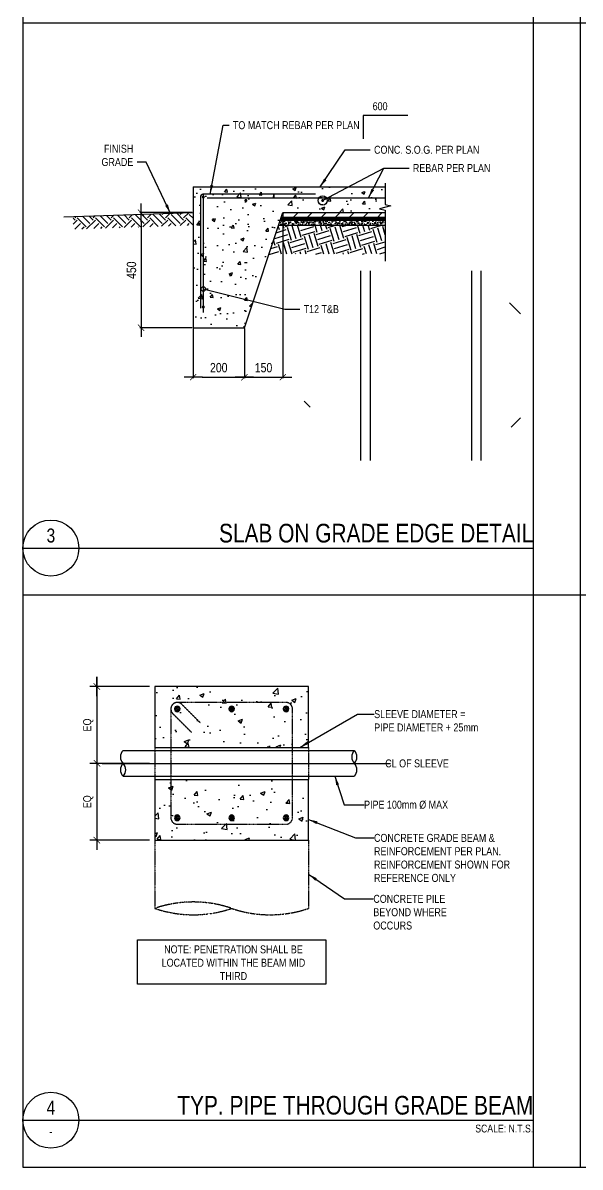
# Model space of a CAD drawing. Header units: millimetres. Extents: x 2250 to 90253, y -19639 to 57150.
# Drawn here: x 2250 to 20075, y -16050 to 20550 of the extents above; entities that cross this region are included whole.
import ezdxf
from ezdxf.enums import TextEntityAlignment as Align

# ---------------------------------------------------------------- set-up
doc = ezdxf.new("R2010")
doc.units = ezdxf.units.MM
for name, pattern in [('CENTER2', [1.125, 0.75, -0.125, 0.125, -0.125]), ('DASHED', [0.75, 0.5, -0.25]), ('HIDDEN', [0.375, 0.25, -0.125])]:
    doc.linetypes.add(name, pattern=pattern)
for name, color, linetype in [('0_Hatch_PA', 7, 'Continuous'), ('S-D-MEDM', 3, 'Continuous'), ('S-G-BREK', 2, 'Continuous'), ('S-G-CNTR', 1, 'CENTER2'), ('S-G-DIMS', 1, 'Continuous'), ('S-G-HDN1', 2, 'HIDDEN'), ('S-G-HTCH', 1, 'Continuous'), ('S-G-LEDR', 2, 'Continuous'), ('S-G-MDM2', 4, 'Continuous'), ('S-G-MEDM', 3, 'Continuous'), ('S-G-RBAR', 7, 'Continuous'), ('S-G-TEXT', 3, 'Continuous'), ('S-G-THCK', 6, 'Continuous'), ('S-G-TITL', 7, 'Continuous'), ('S-G-TITLREF', 4, 'Continuous'), ('S-HATCH', 8, 'Continuous'), ('WATER PROOF', 1, 'DASHED')]:
    doc.layers.add(name, color=color, linetype=linetype)
doc.layers.add('NPLT-JLA', color=193, linetype='Continuous', plot=False)
doc.styles.add('ARIAL', font='arial.ttf', dxfattribs={"width": 0.8})
doc.dimstyles.new('ARIALDIMS', dxfattribs={"dimscale": 12, "dimtxt": 20, "dimasz": 19.5, "dimexe": 2.25, "dimexo": 1.75, "dimgap": 10, "dimtad": 1, "dimzin": 3, "dimdsep": 46, "dimtxsty": 'ARIAL', "dimblk1": 'nyatick', "dimblk2": 'nyatick', "dimsah": 1, "dimcen": 2.25, "dimclrd": 1, "dimclre": 1, "dimclrt": 2, "dimadec": 0, "dimazin": 0, "dimtfac": 1, "dimtmove": 0, "dimatfit": 3, "dimfxl": 1, "dimfrac": 2, "dimtolj": 1, "dimtzin": 0, "dimarcsym": 0})

# ---------------------------------------------------------------- blocks, each defined once
blk = doc.blocks.new('nyatick')
at = {"layer": 'S-G-DIMS'}
blk.add_line((-1.01, 0), (1, 0), dxfattribs=at)
at = {"layer": 'S-G-DIMS', "const_width": 0.08}
blk.add_lwpolyline([(0.34, 0.34), (-0.34, -0.34)], dxfattribs=at)
blk = doc.blocks.new('*D143')
at = {"layer": 'Defpoints', "color": 0, "transparency": 16777216}
for p in [(4376, -4334), (3043, -7282), (4377, -7282)]:
    blk.add_point(p, dxfattribs=at)
at = {"layer": 'S-G-DIMS', "color": 1, "lineweight": -2, "transparency": 16777216}
for p, q in [((4355, -4334), (3016, -4334)), ((3043, -4568), (3043, -7048)), ((4356, -7282), (3016, -7282))]:
    blk.add_line(p, q, dxfattribs=at)
at = {"layer": 'S-G-DIMS', "color": 1, "lineweight": -2, "transparency": 16777216, "xscale": 234, "yscale": 234, "zscale": 234}
for p, rotation in [((3043, -4334), 90), ((3043, -7282), 270)]:
    blk.add_blockref('nyatick', p, dxfattribs=dict(at, rotation=rotation))
at = {"layer": 'S-G-DIMS', "color": 2, "transparency": 16777216, "insert": (2800, -5808), "char_height": 240, "attachment_point": 5, "rotation": 90, "style": 'ARIAL'}
blk.add_mtext('\\A1;450', dxfattribs=at)
blk = doc.blocks.new('*D144')
at = {"layer": 'Defpoints', "color": 0, "transparency": 16777216}
for p in [(4377, -7282), (5687, -7282), (5687, -8546)]:
    blk.add_point(p, dxfattribs=at)
at = {"layer": 'S-G-DIMS', "color": 1, "lineweight": -2, "transparency": 16777216}
for p, q in [((4377, -7303), (4377, -8573)), ((5687, -7303), (5687, -8573)), ((4611, -8546), (5453, -8546))]:
    blk.add_line(p, q, dxfattribs=at)
at = {"layer": 'S-G-DIMS', "color": 1, "lineweight": -2, "transparency": 16777216, "xscale": 234, "yscale": 234, "zscale": 234, "rotation": 180}
blk.add_blockref('nyatick', (4377, -8546), dxfattribs=at)
at = {"layer": 'S-G-DIMS', "color": 1, "lineweight": -2, "transparency": 16777216, "xscale": 234, "yscale": 234, "zscale": 234}
blk.add_blockref('nyatick', (5687, -8546), dxfattribs=at)
at = {"layer": 'S-G-DIMS', "color": 2, "transparency": 16777216, "insert": (5032, -8303), "char_height": 240, "attachment_point": 5, "style": 'ARIAL'}
blk.add_mtext('\\A1;200', dxfattribs=at)
blk = doc.blocks.new('*D145')
at = {"layer": 'Defpoints', "color": 0, "transparency": 16777216}
for p in [(6670, -4334), (5687, -7282), (6670, -8546)]:
    blk.add_point(p, dxfattribs=at)
at = {"layer": 'S-G-DIMS', "color": 1, "lineweight": -2, "transparency": 16777216}
for p, q in [((6670, -4355), (6670, -8573)), ((5687, -7303), (5687, -8573)), ((5921, -8546), (6436, -8546))]:
    blk.add_line(p, q, dxfattribs=at)
at = {"layer": 'S-G-DIMS', "color": 1, "lineweight": -2, "transparency": 16777216, "xscale": 234, "yscale": 234, "zscale": 234, "rotation": 180}
blk.add_blockref('nyatick', (5687, -8546), dxfattribs=at)
at = {"layer": 'S-G-DIMS', "color": 1, "lineweight": -2, "transparency": 16777216, "xscale": 234, "yscale": 234, "zscale": 234}
blk.add_blockref('nyatick', (6670, -8546), dxfattribs=at)
at = {"layer": 'S-G-DIMS', "color": 2, "transparency": 16777216, "insert": (6178, -8303), "char_height": 240, "attachment_point": 5, "style": 'ARIAL'}
blk.add_mtext('\\A1;150', dxfattribs=at)
blk = doc.blocks.new('A$Cd56ec242')
at = {"layer": 'S-G-HTCH'}
h = blk.add_hatch(dxfattribs=at)
h.set_pattern_fill('NYACONC', color=256, scale=163.793103, style=0, pattern_type=2)
h.set_pattern_definition([(50, (-88871.4, -51975.8), (1174.823, -102.784), [122.845, -1351.293]), (355, (-88871.4, -51975.8), (-227.265, 1232.039), [98.276, -1081.034]), (100.4514, (-88773.5, -51984.3), (947.558, 1129.254), [104.402, -1148.422]), (46.1842, (-88871.4, -51648.2), (1748.067, -271.109), [184.267, -2026.94]), (96.6356, (-88725.8, -51670.8), (1530.913, 1595.538), [156.603, -1722.633]), (351.1842, (-88871.4, -51648.2), (1530.912, 1595.54), [147.414, -1621.552]), (21, (-88707.6, -51730.1), (977.693, -659.462), [122.845, -1351.293]), (326, (-88707.6, -51730.1), (398.534, 1187.746), [98.276, -1081.034]), (71.4514, (-88626.2, -51785), (1376.227, 528.283), [104.402, -1148.422]), (37.5, (-88871.43, -51975.75), (19.917, 545.2572), [0, -1067.931, 0, -1097.414, 0, -1085.1293]), (7.5, (-88871.4, -51975.75), (430.8898, 646.0192), [0, -625.6897, 0, -1043.362, 0, -413.5776]), (327.5, (-89236.7, -51975.75), (874.3643, -36.9433), [0, -409.483, 0, -1277.586, 0, -1695.2586]), (317.5, (-89400.5, -51975.75), (955.219, 163.965), [0, -532.3276, 0, -848.448, 0, -1203.879])])
h.paths.add_polyline_path([(-4304, -3766), (-8235, -3766), (-8235, -5322), (-4304, -5322)])
h.paths.add_polyline_path([(-8235, -2947), (-4304, -2947), (-4304, -1391), (-8235, -1391)])
at = {"layer": 'S-G-CNTR'}
blk.add_line((-9587, -3356), (-2205, -3356), dxfattribs=at)
at = {"layer": 'S-G-DIMS', "color": 1}
blk.add_line((-8536, -1391), (-9896, -1391), dxfattribs=at)
at = {"layer": 'S-G-HDN1'}
for p, q in [((-7826, -1964), (-7826, -4749)), ((-4877, -1800), (-7662, -1800)), ((-4714, -4749), (-4714, -1964)), ((-8235, -2947), (-8235, -3766)), ((-4304, -2947), (-4304, -3766)), ((-7662, -4912), (-4877, -4912)), ((-8235, -5322), (-8235, -7067)), ((-4304, -5322), (-4304, -7067))]:
    blk.add_line(p, q, dxfattribs=at)
blk.add_lwpolyline([(-7065, -2329), (-7546, -1848, 1), (-7778, -2080), (-7297, -2561)], format="xyb", dxfattribs=at)
for centre, radius, start, end in [((-4877, -1964), 164, 0, 90), ((-7662, -4749), 164, 180, 270), ((-4877, -4749), 164, 270, 0), ((-7252, -9947), 3043, 71.1553, 108.8447), ((-7252, -4188), 3043, 251.1553, 288.8447), ((-5287, -4188), 3043, 251.1553, 288.8447)]:
    blk.add_arc(centre, radius, start, end, dxfattribs=at)
at = {"layer": 'S-G-LEDR', "color": 1}
for p, q in [((-8373, -1391), (-9896, -1391)), ((-9719, -1637), (-9719, -3111)), ((-8373, -3356), (-9896, -3356)), ((-9719, -3602), (-9719, -5076)), ((-8373, -5322), (-9896, -5322))]:
    blk.add_line(p, q, dxfattribs=at)
at = {"layer": 'S-G-LEDR'}
blk.add_lwpolyline([(-8683, -7869), (-3856, -7869), (-3856, -9004), (-8683, -9004)], close=True, dxfattribs=at)
at = {"layer": 'S-G-MDM2'}
for p, q in [((-8235, -1391), (-8235, -2947)), ((-4304, -1391), (-8235, -1391)), ((-4304, -2947), (-4304, -1391)), ((-8235, -3766), (-8235, -5322)), ((-4304, -5322), (-4304, -3766)), ((-8235, -5322), (-4304, -5322))]:
    blk.add_line(p, q, dxfattribs=at)
at = {"layer": 'S-G-RBAR'}
for points in [[(-7733, -1964, 1), (-7590, -1964, 1), (-7733, -1964, 1), (-7614, -1964, 1), (-7710, -1964, 1), (-7638, -1964, 1), (-7686, -1964, 1), (-7662, -1964, 1)], [(-6341, -1964, 1), (-6198, -1964, 1), (-6341, -1964, 1), (-6222, -1964, 1), (-6317, -1964, 1), (-6246, -1964, 1), (-6293, -1964, 1), (-6270, -1964, 1)], [(-4949, -1964, 1), (-4806, -1964, 1), (-4949, -1964, 1), (-4830, -1964, 1), (-4925, -1964, 1), (-4853, -1964, 1), (-4901, -1964, 1), (-4877, -1964, 1)], [(-7733, -4749, 1), (-7590, -4749, 1), (-7733, -4749, 1), (-7614, -4749, 1), (-7710, -4749, 1), (-7638, -4749, 1), (-7686, -4749, 1), (-7662, -4749, 1)], [(-6341, -4749, 1), (-6198, -4749, 1), (-6341, -4749, 1), (-6222, -4749, 1), (-6317, -4749, 1), (-6246, -4749, 1), (-6293, -4749, 1), (-6270, -4749, 1)], [(-4949, -4749, 1), (-4806, -4749, 1), (-4949, -4749, 1), (-4830, -4749, 1), (-4925, -4749, 1), (-4853, -4749, 1), (-4901, -4749, 1), (-4877, -4749, 1)]]:
    blk.add_lwpolyline(points, format="xyb", dxfattribs=at)
at = {"layer": 'S-G-TEXT'}
for p, q in [((-9048, -3029), (-3131, -3029)), ((-9048, -3684), (-3131, -3684))]:
    blk.add_line(p, q, dxfattribs=at)
for centre, start, end in [((-8879, -3193), 136.0285, 223.9715), ((-2961, -3193), 136.0285, 223.9715), ((-3300, -3193), 316.0285, 43.9715), ((-8879, -3520), 136.0285, 223.9715), ((-9218, -3520), 316.0285, 43.9715), ((-3300, -3520), 316.0285, 43.9715)]:
    blk.add_arc(centre, 236, start, end, dxfattribs=at)
at = {"layer": 'S-G-THCK'}
for p, q in [((-8235, -2947), (-4304, -2947)), ((-8235, -3766), (-4304, -3766))]:
    blk.add_line(p, q, dxfattribs=at)
at = {"layer": 'S-G-DIMS', "color": 1, "xscale": 245.6896551724118, "yscale": 245.6896551724118, "zscale": 245.6896551724118, "rotation": 270}
blk.add_blockref('nyatick', (-9719, -1391), dxfattribs=at)
at = {"layer": 'S-G-LEDR', "color": 1}
for p, xscale, yscale, zscale, rotation in [((-9719, -1391), 245.6896551724119, 245.6896551724119, 245.6896551724119, 90), ((-9719, -3356), 245.6896551724118, 245.6896551724118, 245.6896551724118, 270), ((-9719, -5322), 245.6896551724118, 245.6896551724118, 245.6896551724118, 270)]:
    blk.add_blockref('nyatick', p, dxfattribs=dict(at, xscale=xscale, yscale=yscale, zscale=zscale, rotation=rotation))
at = {"layer": 'S-G-LEDR', "color": 3, "char_height": 204.74, "style": 'ARIAL'}
for s, insert, width, attachment_point in [('SLEEVE DIAMETER = PIPE DIAMETER + 25mm', (-2623, -1994), 2700.93, 1), ('CL OF SLEEVE', (-2340, -3255), 2464.52, 1), ('PIPE 100mm Ø MAX', (-2881, -4312), 2216.87, 1), ('CONCRETE GRADE BEAM & REINFORCEMENT PER PLAN.\\PREINFORCEMENT SHOWN FOR REFERENCE ONLY', (-2628, -5161), 3507.5, 1), ('CONCRETE PILE BEYOND WHERE OCCURS', (-2645, -6721), 2648.83, 1), ('NOTE: PENETRATION SHALL BE LOCATED WITHIN THE BEAM MID THIRD', (-6224, -8458), 4313.94, 5)]:
    blk.add_mtext(s, dxfattribs=dict(at, insert=insert, width=width, attachment_point=attachment_point))
at = {"layer": 'S-G-LEDR', "color": 3, "char_height": 204.7, "attachment_point": 5, "rotation": 90, "style": 'ARIAL'}
for insert in [(-9939, -2374), (-9939, -4339)]:
    blk.add_mtext('\\A1;EQ', dxfattribs=dict(at, insert=insert))
at = {"layer": 'S-G-LEDR', "annotation_type": 0, "has_hookline": 1, "hookline_direction": 0}
for points, text_width in [([(-4525, -2947), (-3049, -2096), (-2623, -2096)], 2631), ([(-3630, -3684), (-3393, -4414), (-2882, -4414)], 2130), ([(-4304, -4791), (-3098, -5264), (-2629, -5264)], 3462), ([(-4304, -6195), (-3385, -6823), (-2645, -6823)], 1853)]:
    blk.add_leader(points, dimstyle='ARIALDIMS', override={"dimgap": 0.05, "dimtad": 0}, dxfattribs=dict(at, text_width=text_width))
blk = doc.blocks.new('A$C65406e2f')
at = {"layer": '0_Hatch_PA'}
h = blk.add_hatch(dxfattribs=at)
h.set_pattern_fill('ANSI31', color=256, scale=80)
h.set_pattern_definition([(45, (-1780.23, -15919.35), (-179.605, 179.605), [])])
h.paths.add_polyline_path([(9293.74, -4493.847), (9293.74, -4333.847), (6669.762, -4333.847), (6616.428, -4493.847)])
at = {"layer": 'S-G-HTCH'}
h = blk.add_hatch(dxfattribs=at)
h.set_pattern_fill('AR-CONC', color=256, scale=122.844828, style=0)
h.set_pattern_definition([(50, (6108.1, -11447.3), (881.12, -77.09), [92.13, -1013.47]), (355, (6108.1, -11447.3), (-170.45, 924.03), [73.71, -810.78]), (100.451, (6181.55, -11453.7), (710.67, 846.94), [78.3, -861.32]), (46.184, (6108.1, -11201.6), (1311.05, -203.33), [138.2, -1520.2]), (96.636, (6217.4, -11218.6), (1148.18, 1196.65), [117.45, -1291.98]), (351.184, (6108.1, -11201.6), (1148.18, 1196.65), [110.56, -1216.16]), (21, (6231, -11263), (733.27, -494.596), [92.13, -1013.47]), (326, (6231, -11263), (298.9, 890.81), [73.71, -810.78]), (71.451, (6292.1, -11304.25), (1032.17, 396.21), [78.3, -861.32]), (37.5, (6108.12, -11447.3), (14.938, 408.943), [0, -800.948, 0, -823.06, 0, -813.847]), (7.5, (6108.1, -11447.3), (323.167, 484.514), [0, -469.267, 0, -782.522, 0, -310.183]), (327.5, (5834.18, -11447.3), (655.773, -27.707), [0, -307.112, 0, -958.19, 0, -1271.444]), (317.5, (5711.33, -11447.3), (716.414, 122.974), [0, -399.246, 0, -636.336, 0, -902.91])])
h.paths.add_polyline_path([(6669.762, -4333.847), (9293.74, -4333.847), (9293.74, -4272.359), (9149.098, -4238.884), (9438.382, -4161.371), (9293.74, -4122.614), (9293.74, -3678.674), (4376.658, -3678.674), (4376.658, -7282.122), (5687.003, -7282.122)])
edge = h.paths.add_edge_path(flags=16)
edge.add_arc((4636.745, -6749.795), 19.195, 0, 90, ccw=False)
edge.add_arc((4636.745, -6749.795), 19.195, -180, 0, ccw=False)
edge.add_arc((4636.745, -6749.795), 19.195, 90, 180, ccw=False)
edge.add_line((4636.745, -6730.6), (4636.745, -3953.773))
edge.add_arc((4636.745, -3934.579), 19.195, 180, 270, ccw=False)
edge.add_arc((4636.745, -3934.579), 19.195, 0, 180, ccw=False)
edge.add_arc((4636.745, -3934.579), 19.195, -90, 0, ccw=False)
edge.add_line((4636.745, -3953.773), (4636.745, -6730.6))
edge = h.paths.add_edge_path(flags=16)
edge.add_arc((5725.854, -4023.927), 19.195, 0, 360)
edge = h.paths.add_edge_path(flags=16)
edge.add_arc((7691.371, -4023.927), 19.195, 0, 360)
h = blk.add_hatch(dxfattribs=at)
h.set_pattern_fill('EARTH', color=256, scale=1310.344828, angle=45, style=0)
h.set_pattern_definition([(45, (16105.34, -15418.6), (3e-14, 463.277), [327.586, -327.586]), (45, (16018.48, -15331.75), (3e-14, 463.277), [327.586, -327.586]), (45, (15931.6, -15244.9), (3e-14, 463.277), [327.586, -327.586]), (135, (15931.6, -15186.97), (-463.277, 7e-14), [327.586, -327.586]), (135, (16018.48, -15100.1), (-463.277, 7e-14), [327.586, -327.586]), (135, (16105.34, -15013.25), (-463.277, 7e-14), [327.586, -327.586])])
h.paths.add_polyline_path([(3221.795, -4696.085), (3221.795, -4375.148), (3219.441, -4372.794), (1303.414, -4437.281), (1303.414, -4760.651)])
h.paths.add_polyline_path([(4376.658, -4657.216), (4376.658, -4333.847), (3221.795, -4372.715), (3221.795, -4619.695), (3221.795, -4696.085)])
h = blk.add_hatch(dxfattribs=at)
h.set_pattern_fill('EARTH', color=256, scale=54.548001, angle=17.0739491, style=0)
h.set_pattern_definition([(17.07395, (-826041.7, 163635.45), (229.41458, 432.81277), [346.3798, -346.3798]), (17.07395, (-826079.85, 163759.6), (229.41458, 432.81277), [346.3798, -346.3798]), (17.07395, (-826118, 163883.8), (229.41458, 432.81277), [346.3798, -346.3798]), (107.07395, (-826089.3, 163937.9), (-432.81277, 229.41458), [346.3798, -346.3798]), (107.07395, (-825965.14, 163976.02), (-432.81277, 229.41458), [346.3798, -346.3798]), (107.07395, (-825840.97, 164014.16), (-432.81277, 229.41458), [346.3798, -346.3798])])
h.paths.add_polyline_path([(9293.74, -4653.847), (6563.095, -4653.847), (6313.61, -5402.301), (9293.74, -5391.598)])
at = {"layer": 'S-HATCH'}
h = blk.add_hatch(dxfattribs=at)
h.set_pattern_fill('AR-CONC', color=256, scale=0.8, angle=45)
h.set_pattern_definition([(95, (-1780.23, -15919.35), (112.0757, 94.0427), [15.24, -167.64]), (40, (-1780.23, -15919.35), (-128.0148, 88.1414), [12.192, -134.1125]), (145.4514, (-1770.89, -15911.52), (-15.939, 182.1841), [12.952, -142.4722]), (91.1842, (-1808.97, -15890.62), (177.1282, 129.5627), [22.86, -251.46]), (141.6356, (-1794.2, -15879.82), (-5.6693, 274.2614), [19.428, -213.7085]), (36.1842, (-1808.97, -15890.62), (-5.6693, 274.2614), [18.288, -201.1678]), (66, (-1787.41, -15883.43), (143.616, 27.9161), [15.24, -167.64]), (11, (-1787.41, -15883.43), (-69.232, 139.153), [12.192, -134.112]), (116.4514, (-1775.45, -15881.1), (74.384, 167.0691), [12.952, -142.472]), (82.5, (-1780.23, -15919.354), (-46.08438, 49.57873), [0, -132.4864, 0, -136.144, 0, -134.62]), (52.5, (-1780.23, -15919.354), (-18.87178, 94.4696), [0, -77.6224, 0, -129.4384, 0, -51.308]), (12.5, (-1812.27, -15951.396), (79.94229, 73.46096), [0, -50.8, 0, -158.496, 0, -210.312]), (2.5, (-1826.64, -15965.76), (69.4111, 98.1779), [0, -66.04, 0, -105.2576, 0, -149.352])])
h.paths.add_polyline_path([(6616.428, -4493.847), (6563.095, -4653.847), (9293.74, -4653.847), (9293.74, -4493.847)])
at = {"layer": 'S-G-BREK'}
blk.add_lwpolyline([(9293.74, -3580.713), (9293.74, -4122.614), (9438.382, -4161.371), (9149.098, -4238.884), (9293.74, -4272.359), (9293.74, -5574.466)], dxfattribs=at)
at = {"layer": 'S-G-CNTR'}
blk.add_line((4636.745, -3843.732), (4636.745, -6887.455), dxfattribs=at)
at = {"layer": 'S-G-HTCH'}
blk.add_line((1064.123, -4445.334), (4376.658, -4333.847), dxfattribs=at)
at = {"layer": 'S-G-MEDM'}
for p, q in [((4376.658, -3678.674), (9293.74, -3678.674)), ((4376.658, -3678.674), (4376.658, -7282.122)), ((5687.003, -7282.122), (6669.762, -4333.847)), ((6669.762, -4333.847), (9293.74, -4333.847)), ((6563.095, -4653.847), (9293.74, -4653.847)), ((6616.428, -4493.847), (9293.74, -4493.847)), ((4376.658, -7282.122), (5687.003, -7282.122))]:
    blk.add_line(p, q, dxfattribs=at)
at = {"layer": 'S-G-RBAR', "const_width": 38.389}
for points in [[(4617.55, -3934.579, 1), (4655.939, -3934.579, 1)], [(5706.66, -4023.927, 1), (5745.049, -4023.927, 1)], [(7672.177, -4023.927, 1), (7710.566, -4023.927, 1)], [(4617.55, -6749.795, 1), (4655.939, -6749.795, 1)]]:
    blk.add_lwpolyline(points, format="xyb", close=True, dxfattribs=at)
at = {"layer": 'S-G-THCK'}
for p, q in [((9872.956, -1848.32), (8728.754, -1848.32)), ((8728.754, -1848.32), (8728.754, -2444.673)), ((4560.926, -3940.743), (4560.926, -6778.024)), ((7509.201, -3862.941), (4638.727, -3862.941)), ((4739.647, -3952.29), (9293.74, -3952.29))]:
    blk.add_line(p, q, dxfattribs=at)
blk.add_arc((4638.727, -3940.743), 77.802, 90, 180, dxfattribs=at)
at = {"layer": 'WATER PROOF', "ltscale": 200, "const_width": 109.096}
blk.add_lwpolyline([(6616.428, -4493.847), (9293.74, -4493.847)], dxfattribs=at)
at = {"layer": 'S-G-LEDR', "color": 3, "style": 'ARIAL'}
for s, insert, char_height, width, attachment_point in [('TO MATCH REBAR PER PLAN', (5394.567, -1994.089), 204.74139, 3354.8191, 1), ('FINISH GRADE', (2845.121, -3145.309), 204.74139, 1509.82825, 9), ('REBAR PER PLAN', (10000.224, -3090.936), 204.74139, 2075.91015, 1), ('T12 T&B', (7204.49, -6701.92), 204.7414, 1115.67131, 1)]:
    blk.add_mtext(s, dxfattribs=dict(at, insert=insert, char_height=char_height, width=width, attachment_point=attachment_point))
at = {"layer": 'S-G-LEDR', "color": 3, "insert": (9006.742, -2623.745), "char_height": 204.74139, "attachment_point": 1, "style": 'ARIAL'}
blk.add_mtext('CONC. S.O.G. PER PLAN', dxfattribs=at)
at = {"layer": 'S-G-TEXT', "style": 'ARIAL', "width": 0.8}
blk.add_text('600', height=204.7414, dxfattribs=at).set_placement((8970.738, -1714.971))
at = {"layer": 'S-G-DIMS'}
dim = blk.add_linear_dim(base=(3042.892, -7282.122), p1=(4376.06, -4333.867), p2=(4376.658, -7282.122), angle=90, text='450', dimstyle='ARIALDIMS', dxfattribs=at)
dim.commit()
dim.dimension.update_dxf_attribs({"geometry": '*D143', "text_midpoint": (2800.354, -5807.995)})
dim = blk.add_linear_dim(base=(6669.762, -8545.957), p1=(5687.003, -7282.122), p2=(6669.762, -4333.847), text='150', dimstyle='ARIALDIMS', override={"dimtmove": 1}, dxfattribs=at)
dim.commit()
dim.dimension.update_dxf_attribs({"geometry": '*D145', "text_midpoint": (6178.382, -8303.419)})
dim = blk.add_linear_dim(base=(5687.003, -8545.957), p1=(4376.658, -7282.122), p2=(5687.003, -7282.122), text='200', dimstyle='ARIALDIMS', dxfattribs=at)
dim.commit()
dim.dimension.update_dxf_attribs({"geometry": '*D144', "text_midpoint": (5031.831, -8303.419)})
at = {"layer": 'S-G-LEDR', "annotation_type": 0, "has_hookline": 1}
for points, override, hookline_direction in [([(4808.91, -3862.941), (5148.012, -2096.459), (5296.291, -2096.459)], {"dimgap": 0.05, "dimtad": 0}, 0), ([(7627.449, -3678.674), (8265.923, -2726.116), (8908.467, -2726.116)], {"dimgap": 0.05, "dimtad": 0}, 0), ([(3795.836, -4353.395), (3174.742, -3042.938), (2943.397, -3042.938)], {"dimgap": 0.05, "dimtad": 0}, 1), ([(8863.993, -3952.29), (9259.405, -3193.307), (9901.948, -3193.307)], {"dimgap": 0.05, "dimtad": 0}, 0), ([(4636.745, -6288.565), (6725.548, -6804.291), (7106.215, -6804.291)], {"dimgap": 0.05, "dimtad": 0, "dimldrblk": 'Small'}, 0)]:
    blk.add_leader(points, dimstyle='ARIALDIMS', override=override, dxfattribs=dict(at, hookline_direction=hookline_direction))
at = {"layer": 'S-G-LEDR'}
blk.add_leader([(7691.371, -4023.927), (9259.405, -3193.307), (9901.948, -3193.307)], dimstyle='ARIALDIMS', override={"dimgap": 0.05, "dimtad": 0, "dimldrblk": 'DOTBLANK'}, dxfattribs=at)

msp = doc.modelspace()

# ---------------------------------------------------------------- linework, layer by layer
at = {"layer": 'NPLT-JLA'}
for p, q in [((2250, 57150), (2250, -16050)), ((2250, 57150), (2250, 2250)), ((18575, 57150), (18575, -16050)), ((18575, 57150), (18575, 2250)), ((18575, 57150), (18575, 2250)), ((18575, 57150), (18575, 2250)), ((18575, 57150), (18575, 2250)), ((20075, 57150), (20075, -16050)), ((2250, 20550), (72050, 20550)), ((13054.564, 12615.063), (13054.564, 6555.623)), ((13358.094, 12615.063), (13358.094, 6555.623)), ((16595.745, 12615.063), (16595.745, 6555.623)), ((16899.275, 12615.063), (16899.275, 6555.623)), ((17815.029, 11598.133), (18173.189, 11239.973)), ((17869.133, 11544.029), (18173.189, 11239.973)), ((11247.239, 8452.968), (11443.981, 8256.225)), ((17869.133, 7615.5), (18173.189, 7919.557)), ((2250, 2250), (89875, 2250)), ((2250, 2250), (89875, 2250)), ((2250, -16050), (89875, -16050))]:
    msp.add_line(p, q, dxfattribs=at)
at = {"layer": 'S-G-TITLREF'}
for p, q in [((2250, 3750), (18575, 3750)), ((2250, -14550), (18575, -14550))]:
    msp.add_line(p, q, dxfattribs=at)
for centre in [(3145.884, 3750), (3145.884, -14550)]:
    msp.add_circle(centre, 895.884, dxfattribs=at)

# ---------------------------------------------------------------- block references
at = {"layer": 'S-D-MEDM', "xscale": 1.25, "yscale": 1.25, "zscale": 1.25}
msp.add_blockref('A$C65406e2f', (2225.288, 19899.193), dxfattribs=at)
at = {"layer": 'S-G-MEDM', "xscale": 1.25, "yscale": 1.25, "zscale": 1.25}
msp.add_blockref('A$Cd56ec242', (16766.202, 1060.424), dxfattribs=at)

# ---------------------------------------------------------------- texts
at = {"layer": 'S-G-TEXT', "color": 7, "insert": (18575, -14691.92), "char_height": 248.85672, "width": 1863.91779, "attachment_point": 3, "style": 'ARIAL'}
msp.add_mtext('\\W0.8000;SCALE: N.T.S.', dxfattribs=at)
at = {"layer": 'S-G-TITL', "char_height": 597.2561, "attachment_point": 3, "style": 'ARIAL'}
for s, insert, width in [('SLAB ON GRADE EDGE DETAIL', (18575, 4527.396), 14259.2115), ('TYP. PIPE THROUGH GRADE BEAM', (18575, -13772.604), 13419.89318)]:
    msp.add_mtext(s, dxfattribs=dict(at, insert=insert, width=width))
at = {"layer": 'S-G-TITLREF', "style": 'ARIAL', "width": 0.8}
for s, height, p in [('3', 447.942, (3145.884, 4153.472)), ('4', 447.942, (3145.884, -14146.528)), ('-', 248.857, (3145.884, -14912.267))]:
    msp.add_text(s, height=height, dxfattribs=at).set_placement(p, align=Align.MIDDLE)

doc.saveas('drawing.dxf')
